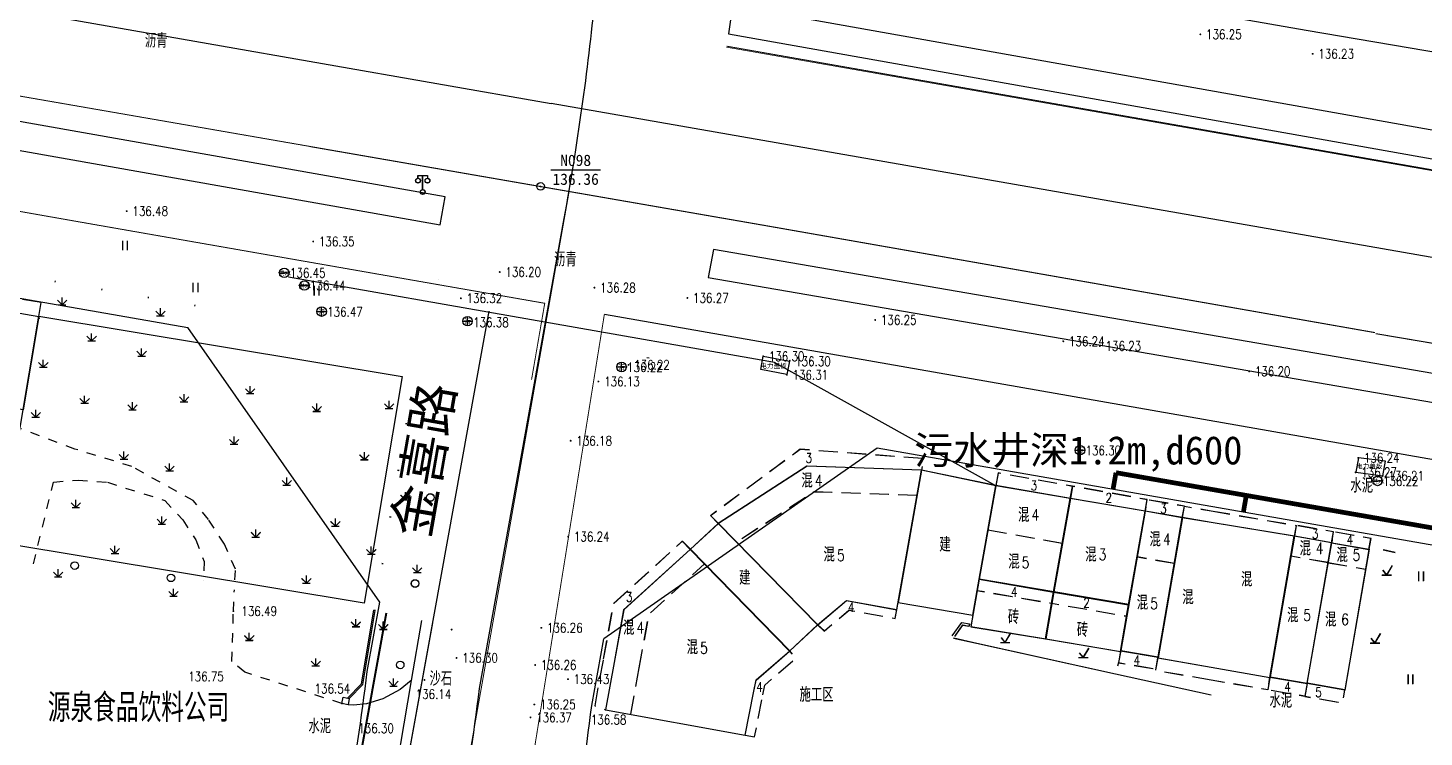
# Model space of a CAD drawing. Extents: x 529262 to 576451, y 2694391 to 2717535.
# Drawn here: x 562239.9 to 562387.5, y 2710951.9 to 2711026.9 of the extents above; entities that cross this region are included whole.
import ezdxf
from ezdxf.enums import TextEntityAlignment as Align
from ezdxf.xclip import XClip

# ---------------------------------------------------------------- set-up
doc = ezdxf.new("R2010")
doc.units = 0
doc.header["$XCLIPFRAME"] = 0
for name, pattern in [('CONTINOUS', [0]), ('X5', [3, 2, -1]), ('X6', [2, 1, -1])]:
    doc.linetypes.add(name, pattern=pattern)
doc.layers.add('ASSIST', color=7, linetype='Continuous', plot=False)
doc.layers.add('现状管道深度（物探资料）', color=2, linetype='Continuous', plot=False)
for name, color, linetype in [('a红线图', 1, 'Continuous'), ('COMPONENT', 8, 'Continuous'), ('DLDW', 8, 'Continuous'), ('DLSS', 4, 'Continuous'), ('DMTZ', 8, 'Continuous'), ('GCD', 8, 'Continuous'), ('GPSCOMMON', 7, 'Continuous'), ('GXYZ', 8, 'Continuous'), ('JMD', 8, 'Continuous'), ('KZD', 8, 'Continuous'), ('PP-COM', 7, 'Continuous'), ('RD-中线', 40, 'Continuous'), ('RD-红线', 7, 'Continuous'), ('RD-路名', 7, 'Continuous'), ('ZBTZ', 8, 'Continuous'), ('ZJ', 7, 'Continuous')]:
    doc.layers.add(name, color=color, linetype=linetype)
doc.layers.add('规划人行道', color=130, linetype='CONTINOUS', lineweight=30)
doc.layers.add('规划道路红线', color=5, linetype='Continuous', lineweight=40)
doc.styles.add('HZ', font='rs.shx', dxfattribs={"width": 0.8, "bigfont": 'hztxt.shx'})
doc.styles.get("Standard").update_dxf_attribs({"font": '', "height": 2.5, "bigfont": 'smfs.shx'})
doc.styles.add('宋体', font='', dxfattribs={"width": 0.75})
doc.styles.add('等线体', font='simhei.ttf')
doc.styles.add('黑体', font='simhei.ttf')
doc.styles.get('Standard').set_extended_font_data('FangSong_GB2312')
doc.styles.get('宋体').set_extended_font_data('SimSun')
doc.linetypes.add('10422', pattern='A,0.75,[150,AAA.SHX,S=0.5,R=0,X=0,Y=0.5],1.5,[177,AAA.SHX,S=1,R=0,X=0,Y=0.4],0.75', length=3)
doc.linetypes.add('1161', pattern='A,0,[149,AAA.SHX,S=0.15,R=0,X=0,Y=0],-1.6', length=1.6)

# ---------------------------------------------------------------- blocks, each defined once
blk = doc.blocks.new('A$C19FD0107')
at = {"layer": 'RD-中线', "color": 8}
for points in [[(-9929.43, 16843.06), (-8702.79, 16628.34)], [(-8443.29, 16582.93), (-8702.79, 16628.34)]]:
    blk.add_lwpolyline(points, dxfattribs=at)
blk.add_lwpolyline([(-8908.74, 15466.11), (-8808.43, 16020.05, -0.020164), (-8803.17, 16043.65), (-8800.37, 16054.19, 0.021843), (-8794.75, 16079.78), (-8712.6, 16551.51, 0.012582), (-8710.38, 16566.44), (-8701.41, 16616.17, 0.019649), (-8698.14, 16639.51)], format="xyb", dxfattribs=at)
at = {"layer": 'RD-红线', "color": 8}
for points in [[(-8956.51, 16642.3), (-8741.22, 16604.62)], [(-8482.21, 16559.29), (-8668.33, 16591.86)]]:
    blk.add_lwpolyline(points, dxfattribs=at)
for points in [[(-8720.93, 16575.55), (-8741.22, 16604.62, 0.415748)], [(-8668.33, 16591.86), (-8697.24, 16571.67, 0.412666)], [(-8804.86, 16091.65), (-8724.42, 16553.57, 0.012873), (-8722.25, 16568.24), (-8720.93, 16575.55)], [(-8732.44, 16367.6), (-8700.77, 16549.45, 0.012308), (-8698.51, 16564.64), (-8697.24, 16571.67)]]:
    blk.add_lwpolyline(points, format="xyb", dxfattribs=at)
blk = doc.blocks.new('GC200')
at = {"linetype": 'Continuous', "const_width": 0.2, "flags": 128}
blk.add_lwpolyline([(-0.1, 0, 1), (0.1, 0, 1)], format="xyb", close=True, dxfattribs=at)
blk = doc.blocks.new('gc124')
at = {"color": 8}
for p, q in [((-1, 1), (0, 0)), ((-0.8, 0), (0.8, 0)), ((0, 0), (0, 1.6)), ((0, 0), (1, 1))]:
    blk.add_line(p, q, dxfattribs=at)
blk = doc.blocks.new('gc121')
at = {"color": 8}
for p, q in [((-0.5, -1), (-0.5, 1)), ((0.5, -1), (0.5, 1))]:
    blk.add_line(p, q, dxfattribs=at)
blk = doc.blocks.new('gc122')
at = {"color": 8}
blk.add_circle((0, 0), 0.8, dxfattribs=at)
blk = doc.blocks.new('gc123')
at = {"color": 8}
for p, q in [((-1, 0), (1, 0)), ((0, 0), (-0.8, 1)), ((0, 0), (1.2, 2))]:
    blk.add_line(p, q, dxfattribs=at)
blk = doc.blocks.new('gc097')
at = {"color": 8}
for p, q in [((-1, 2.9), (-1, 3.5)), ((-1, 3.5), (1, 3.5)), ((0, 0.5), (0, 3.5)), ((1, 3.5), (1, 2.9))]:
    blk.add_line(p, q, dxfattribs=at)
for centre in [(-1, 2.4), (0, 0), (1, 2.4)]:
    blk.add_circle(centre, 0.5, dxfattribs=at)
blk = doc.blocks.new('gc117')
at = {"color": 8}
blk.add_circle((0, 0), 0.8, dxfattribs=at)
blk.add_point((0, 0), dxfattribs=at)
blk = doc.blocks.new('gcbj0101')
blk.add_line((-1, 0), (1, 0))
blk.add_circle((0, 0), 1)
blk = doc.blocks.new('gcbj0102')
for p, q in [((-1, 0), (1, 0)), ((0, -1), (0, 1))]:
    blk.add_line(p, q)
blk.add_circle((0, 0), 1)

msp = doc.modelspace()

# ---------------------------------------------------------------- linework, layer by layer
at = {"layer": 'ASSIST', "linetype": 'Continuous', "flags": 128}
for points, elevation in [([(562342.214, 2710978.486), (562318.815, 2710991.512), (562267.4, 2711000.559)], -6.398), ([(562342.214, 2710978.486), (562318.815, 2710991.512), (562267.4, 2711000.559)], -6.398), ([(562283.263, 2711000.306), (562283.263, 2711000.306)], -143.229), ([(562283.263, 2711000.306), (562283.263, 2711000.306)], -143.229), ([(562318.815, 2710991.512), (562318.815, 2710991.512)], -143.229), ([(562318.815, 2710991.512), (562318.815, 2710991.512)], -143.229)]:
    msp.add_lwpolyline(points, dxfattribs=dict(at, elevation=elevation))
at = {"layer": 'a红线图', "color": 8, "lineweight": 0, "elevation": 137.005}
msp.add_lwpolyline([(562776.02, 2710943.93), (562313.747, 2711024.878)], dxfattribs=at)
msp.add_lwpolyline([(562776.02, 2710943.93), (562313.747, 2711024.878)], dxfattribs=at)
at = {"layer": 'a红线图', "color": 8, "lineweight": 0}
msp.add_lwpolyline([(562196.355, 2710440.012), (562297.055, 2711009.449)], dxfattribs=at)
msp.add_lwpolyline([(562196.355, 2710440.012), (562297.055, 2711009.449)], dxfattribs=at)
at = {"layer": 'DLSS', "color": 8, "linetype": 'Continuous', "const_width": 0.1, "flags": 128}
msp.add_lwpolyline([(562317.629, 2711006.055), (562203.99, 2711025.793)], dxfattribs=at)
for points, elevation in [([(562364.998, 2711016.003), (562330.624, 2711022.027), (562313.762, 2711024.99)], 136.145), ([(562441.464, 2711002.568), (562402.726, 2711009.392), (562364.998, 2711016.003)], 136.145), ([(562317.617, 2711006.042), (562269.779, 2711014.351)], -143.229)]:
    msp.add_lwpolyline(points, dxfattribs=dict(at, elevation=elevation))
at = {"layer": 'DLSS', "color": 8, "linetype": 'Continuous', "const_width": 0.1}
for points in [[(562202.277, 2711013.967), (562246.459, 2711006.195), (562267.193, 2711002.568)], [(562317.629, 2711006.055), (562337.477, 2711002.568)], [(562267.193, 2711002.568), (562294.513, 2710997.789), (562293.118, 2710989.714)], [(562337.477, 2711002.568), (562364.998, 2710997.733)], [(562364.998, 2710997.733), (562382.316, 2710994.69)]]:
    msp.add_lwpolyline(points, dxfattribs=at)
at = {"layer": 'DLSS', "color": 8, "linetype": 'Continuous', "const_width": 0.1, "elevation": -143.229}
for points in [[(562317.617, 2711006.042), (562337.465, 2711002.555)], [(562337.465, 2711002.555), (562364.986, 2710997.72)], [(562364.986, 2710997.72), (562382.305, 2710994.678)]]:
    msp.add_lwpolyline(points, dxfattribs=at)
at = {"layer": 'DLSS', "linetype": 'Continuous', "const_width": 0.1, "flags": 128}
msp.add_lwpolyline([(562300.817, 2710996.61), (562292.121, 2710942.591)], dxfattribs=at)
at = {"layer": 'DLSS', "linetype": 'X6'}
for points in [[(562261.75, 2710968.532), (562261.802, 2710969.673), (562260.632, 2710972.307), (562258.955, 2710974.906), (562257.348, 2710976.908), (562250.856, 2710980.517), (562244.828, 2710982.361), (562239.174, 2710984.506)], [(562240.44, 2710970.222), (562242.57, 2710978.877), (562245.163, 2710979.072), (562248.285, 2710978.848), (562254.327, 2710976.935), (562256.23, 2710974.864), (562257.613, 2710972.768), (562258.481, 2710970.467), (562258.439, 2710968.46)]]:
    msp.add_lwpolyline(points, dxfattribs=at)
at = {"layer": 'DLSS', "linetype": 'X6', "elevation": -143.229}
msp.add_lwpolyline([(562273.067, 2710955.447), (562262.795, 2710958.758), (562261.417, 2710959.902), (562261.589, 2710965.215), (562261.691, 2710967.463)], dxfattribs=at)
at = {"layer": 'DMTZ', "linetype": '10422', "elevation": -143.229}
msp.add_lwpolyline([(562337.757, 2710962.369), (562340.188, 2710961.829), (562354.855, 2710958.573), (562364.986, 2710956.349)], dxfattribs=at)
at = {"layer": 'DMTZ', "linetype": '10422'}
msp.add_lwpolyline([(562337.768, 2710962.382), (562340.2, 2710961.842), (562354.867, 2710958.586), (562364.998, 2710956.361)], dxfattribs=at)
at = {"layer": 'GPSCOMMON', "const_width": 0.5}
for points in [[(562354.922, 2710979.865), (562354.612, 2710978.095)], [(562354.922, 2710979.865), (562405.066, 2710971.111), (562405.581, 2710973.408)], [(562368.705, 2710977.459), (562368.395, 2710975.683)]]:
    msp.add_lwpolyline(points, dxfattribs=at)
at = {"layer": 'JMD', "linetype": 'Continuous'}
for p, q in [((562242.743, 2711000.016), (562242.769, 2711000.164)), ((562247.671, 2710999.167), (562247.696, 2710999.315)), ((562252.598, 2710998.318), (562252.623, 2710998.465)), ((562257.525, 2710997.468), (562257.551, 2710997.616)), ((562241.133, 2710996.186), (562240.985, 2710996.211)), ((562305.309, 2710992.053, -143.229), (562305.554, 2710992.003, -143.229)), ((562279.921, 2710985.004, -143.229), (562279.773, 2710985.029, -143.229)), ((562279.933, 2710985.017), (562279.785, 2710985.042)), ((562279.088, 2710980.074, -143.229), (562278.94, 2710980.099, -143.229)), ((562279.1, 2710980.087), (562278.952, 2710980.112)), ((562278.255, 2710975.144, -143.229), (562278.107, 2710975.169, -143.229)), ((562278.267, 2710975.157), (562278.119, 2710975.182)), ((562277.422, 2710970.214, -143.229), (562277.274, 2710970.239, -143.229)), ((562277.434, 2710970.227), (562277.286, 2710970.252)), ((562276.589, 2710965.284, -143.229), (562276.441, 2710965.309, -143.229)), ((562276.589, 2710965.284, -143.229), (562276.441, 2710965.309, -143.229)), ((562276.601, 2710965.297), (562276.453, 2710965.322)), ((562339.417, 2710963.871, -143.229), (562339.372, 2710963.625, -143.229)), ((562339.429, 2710963.884), (562339.384, 2710963.638)), ((562275.756, 2710960.354, -143.229), (562275.608, 2710960.379, -143.229))]:
    msp.add_line(p, q, dxfattribs=at)
at = {"layer": 'JMD', "linetype": 'X5'}
msp.add_lwpolyline([(562241.015, 2710996.386), (562241.264, 2710997.864), (562233.367, 2710999.195), (562233.129, 2710997.78)], dxfattribs=at)
at = {"layer": 'JMD', "linetype": 'Continuous', "flags": 128}
for points in [[(562241.015, 2710996.386), (562239.356, 2710986.523), (562231.446, 2710987.921), (562233.129, 2710997.78)], [(562241.007, 2710996.442), (562279.427, 2710990.045), (562275.425, 2710966.052), (562237.005, 2710972.45)], [(562317.625, 2710992.193), (562320.407, 2710991.66), (562320.131, 2710990.237), (562317.349, 2710990.77)], [(562380.56, 2710981.447), (562380.275, 2710979.922), (562383.143, 2710979.549), (562383.428, 2710981.074)]]:
    msp.add_lwpolyline(points, close=True, dxfattribs=at)
at = {"layer": 'JMD', "linetype": 'X5', "flags": 128}
for points, elevation in [([(562312.869, 2710974.475), (562312.028, 2710975.338), (562321.528, 2710982.366), (562334.586, 2710981.381), (562334.356, 2710980.135)], -6.861), ([(562312.881, 2710974.488), (562312.04, 2710975.351), (562321.54, 2710982.379), (562334.598, 2710981.394), (562334.368, 2710980.148)], 136.368), ([(562350.092, 2710977.134), (562350.322, 2710978.419), (562342.454, 2710979.826), (562342.214, 2710978.486)], -6.697), ([(562350.104, 2710977.147), (562350.334, 2710978.432), (562342.465, 2710979.839), (562342.226, 2710978.499)], 136.532), ([(562333.88, 2710977.446), (562323.003, 2710977.816), (562314.799, 2710972.505)], -6.51), ([(562333.892, 2710977.458), (562323.014, 2710977.829), (562314.811, 2710972.518)], 136.719), ([(562357.998, 2710975.788), (562358.211, 2710977.003), (562350.322, 2710978.419), (562350.092, 2710977.134)], -6.687), ([(562358.01, 2710975.801), (562358.222, 2710977.016), (562350.334, 2710978.432), (562350.104, 2710977.147)], 136.542), ([(562361.931, 2710975.1), (562362.154, 2710976.312), (562358.211, 2710977.003), (562357.998, 2710975.788)], -6.72), ([(562361.943, 2710975.113), (562362.166, 2710976.325), (562358.222, 2710977.016), (562358.01, 2710975.801)], 136.509), ([(562361.931, 2710975.1), (562362.154, 2710976.312), (562364.986, 2710975.825)], -6.72), ([(562361.943, 2710975.113), (562362.166, 2710976.325), (562364.998, 2710975.838)], 136.509), ([(562364.986, 2710975.825), (562373.98, 2710974.278), (562373.782, 2710973.132)], -6.72), ([(562364.998, 2710975.838), (562373.992, 2710974.29), (562373.794, 2710973.145)], 136.509), ([(562349.24, 2710972.371), (562341.372, 2710973.778)], -143.229), ([(562377.721, 2710972.439), (562377.923, 2710973.595), (562373.98, 2710974.278), (562373.782, 2710973.132)], -6.618), ([(562377.733, 2710972.452), (562377.934, 2710973.607), (562373.992, 2710974.29), (562373.794, 2710973.145)], 136.611), ([(562381.677, 2710971.743), (562381.888, 2710972.902), (562377.923, 2710973.595), (562377.721, 2710972.439)], -6.618), ([(562381.689, 2710971.756), (562381.9, 2710972.915), (562377.934, 2710973.607), (562377.733, 2710972.452)], 136.611), ([(562309.899, 2710971.753), (562309.056, 2710972.605), (562301.753, 2710965.973), (562300.677, 2710960.037)], -6.894), ([(562309.911, 2710971.766), (562309.068, 2710972.618), (562301.765, 2710965.985), (562300.686, 2710960.035)], 136.335), ([(562304.502, 2710959.202), (562305.531, 2710964.873), (562311.407, 2710970.21)], -143.229), ([(562361.09, 2710970.246), (562357.148, 2710970.936)], -143.229), ([(562377.354, 2710970.339), (562373.416, 2710971.021)], -652.527), ([(562377.366, 2710970.351), (562373.428, 2710971.034)], -509.298), ([(562377.354, 2710970.338), (562381.318, 2710969.657)], -652.527), ([(562377.366, 2710970.351), (562381.33, 2710969.669)], -509.298), ([(562340.445, 2710968.593), (562340.223, 2710967.401), (562348.101, 2710966.049), (562348.323, 2710967.241)], -6.754), ([(562340.457, 2710968.606), (562340.235, 2710967.414), (562348.113, 2710966.062), (562348.335, 2710967.254)], 136.475), ([(562348.323, 2710967.241), (562348.101, 2710966.049), (562356.053, 2710964.684), (562356.264, 2710965.889)], -6.754), ([(562348.335, 2710967.254), (562348.113, 2710966.062), (562356.065, 2710964.697), (562356.276, 2710965.902)], 136.475), ([(562323.368, 2710963.759), (562324.073, 2710963.113), (562326.684, 2710965.316), (562331.576, 2710964.435), (562331.744, 2710965.368)], -6.739), ([(562323.38, 2710963.772), (562324.085, 2710963.126), (562326.695, 2710965.329), (562331.588, 2710964.448), (562331.756, 2710965.381)], 136.49), ([(562300.677, 2710960.037), (562299.797, 2710955.187), (562300.942, 2710954.788)], -6.894), ([(562317.57, 2710956.35), (562317.774, 2710957.388), (562321.066, 2710960.233), (562320.41, 2710960.992)], -6.421), ([(562317.579, 2710956.348), (562317.785, 2710957.401), (562321.078, 2710960.245), (562320.422, 2710961.005)], 136.808), ([(562355.412, 2710961.025), (562355.173, 2710959.754), (562359.157, 2710959.088), (562359.377, 2710960.362)], -669.524), ([(562355.424, 2710961.038), (562355.185, 2710959.767), (562359.168, 2710959.101), (562359.389, 2710960.375)], -526.295), ([(562364.986, 2710957.909), (562359.128, 2710958.924), (562359.361, 2710960.267)], -669.918), ([(562364.998, 2710957.922), (562359.14, 2710958.937), (562359.373, 2710960.28)], -526.689), ([(562303.614, 2710954.302), (562304.502, 2710959.202)], -143.229), ([(562371.195, 2710958.198), (562370.966, 2710956.873), (562364.986, 2710957.909)], -669.918), ([(562371.207, 2710958.211), (562370.977, 2710956.886), (562364.998, 2710957.922)], -526.689), ([(562375.125, 2710957.572), (562374.885, 2710956.194), (562370.966, 2710956.873), (562371.203, 2710958.243)], -6.618), ([(562375.137, 2710957.584), (562374.897, 2710956.207), (562370.977, 2710956.886), (562371.214, 2710958.256)], 136.611), ([(562375.125, 2710957.572), (562374.885, 2710956.194), (562378.884, 2710955.506), (562379.118, 2710956.869)], -6.618), ([(562375.137, 2710957.584), (562374.897, 2710956.207), (562378.895, 2710955.519), (562379.13, 2710956.882)], 136.611), ([(562315.714, 2710952.098), (562316.699, 2710951.904), (562317.57, 2710956.35)], -6.421)]:
    msp.add_lwpolyline(points, dxfattribs=dict(at, elevation=elevation))
at = {"layer": 'JMD', "linetype": 'Continuous', "flags": 128}
for points, elevation in [([(562334.356, 2710980.135), (562322.247, 2710980.546), (562312.869, 2710974.475), (562323.368, 2710963.759), (562326.413, 2710966.328), (562331.744, 2710965.368)], -6.51), ([(562334.368, 2710980.148), (562322.258, 2710980.559), (562312.881, 2710974.488), (562323.38, 2710963.772), (562326.425, 2710966.341), (562331.756, 2710965.381)], 136.719), ([(562334.356, 2710980.135), (562331.88, 2710966.135), (562339.775, 2710964.777), (562340.445, 2710968.593), (562342.214, 2710978.486)], -6.51), ([(562334.368, 2710980.148), (562331.891, 2710966.147), (562339.787, 2710964.79), (562340.457, 2710968.606), (562342.226, 2710978.499)], 136.719), ([(562342.214, 2710978.486), (562340.445, 2710968.593), (562348.323, 2710967.241), (562350.092, 2710977.134)], -6.398), ([(562342.226, 2710978.499), (562340.457, 2710968.606), (562348.335, 2710967.254), (562350.104, 2710977.147)], 136.831), ([(562350.092, 2710977.134), (562348.323, 2710967.241), (562356.264, 2710965.889), (562357.998, 2710975.788)], -6.697), ([(562350.104, 2710977.147), (562348.335, 2710967.254), (562356.276, 2710965.902), (562358.01, 2710975.801)], 136.532), ([(562361.931, 2710975.1), (562357.998, 2710975.788), (562355.412, 2710961.025), (562359.377, 2710960.362)], -6.72), ([(562361.943, 2710975.113), (562358.01, 2710975.801), (562355.424, 2710961.038), (562359.389, 2710960.375)], 136.509), ([(562309.899, 2710971.753), (562312.869, 2710974.475), (562323.368, 2710963.759), (562320.41, 2710960.992)], -6.894), ([(562309.911, 2710971.766), (562312.881, 2710974.488), (562323.38, 2710963.772), (562320.422, 2710961.005)], 136.335), ([(562377.721, 2710972.439), (562373.782, 2710973.132), (562371.203, 2710958.243), (562375.125, 2710957.572)], -6.618), ([(562377.733, 2710972.452), (562373.794, 2710973.145), (562371.214, 2710958.256), (562375.137, 2710957.584)], 136.611), ([(562377.721, 2710972.439), (562381.677, 2710971.743), (562379.118, 2710956.869), (562375.125, 2710957.572)], -6.618), ([(562377.733, 2710972.452), (562381.689, 2710971.756), (562379.13, 2710956.882), (562375.137, 2710957.584)], 136.611), ([(562340.445, 2710968.593), (562339.563, 2710963.569), (562347.479, 2710962.289), (562348.323, 2710967.241)], -6.754), ([(562340.457, 2710968.606), (562339.575, 2710963.582), (562347.491, 2710962.302), (562348.335, 2710967.254)], 136.475), ([(562348.323, 2710967.241), (562347.479, 2710962.289), (562355.387, 2710960.943), (562356.264, 2710965.889)], -6.754), ([(562348.335, 2710967.254), (562347.491, 2710962.302), (562355.399, 2710960.956), (562356.276, 2710965.902)], 136.475), ([(562273.178, 2710956.102), (562273.833, 2710955.973), (562273.722, 2710955.318), (562273.067, 2710955.447)], -143.229)]:
    msp.add_lwpolyline(points, close=True, dxfattribs=dict(at, elevation=elevation))
for points, elevation in [([(562364.986, 2710974.593), (562361.931, 2710975.1), (562359.361, 2710960.267), (562364.986, 2710959.284)], -669.918), ([(562364.998, 2710974.606), (562361.943, 2710975.113), (562359.373, 2710960.28), (562364.998, 2710959.297)], -526.689), ([(562364.986, 2710959.284), (562371.195, 2710958.198), (562373.782, 2710973.132), (562364.986, 2710974.593)], -669.918), ([(562364.998, 2710959.297), (562371.207, 2710958.211), (562373.794, 2710973.145), (562364.998, 2710974.606)], -526.689), ([(562316.589, 2710956.564), (562316.855, 2710957.921), (562320.41, 2710960.992), (562309.899, 2710971.753), (562302.859, 2710965.359), (562301.847, 2710959.781)], -6.646), ([(562316.598, 2710956.562), (562316.867, 2710957.934), (562320.422, 2710961.005), (562309.911, 2710971.766), (562302.871, 2710965.372), (562301.856, 2710959.779)], 136.583), ([(562337.614, 2710962.599), (562338.619, 2710964.017), (562339.417, 2710963.871)], -143.229), ([(562337.885, 2710962.55), (562338.731, 2710963.743), (562339.372, 2710963.625)], -143.229), ([(562301.847, 2710959.781), (562300.942, 2710954.788), (562315.714, 2710952.098), (562316.589, 2710956.564)], -6.646)]:
    msp.add_lwpolyline(points, dxfattribs=dict(at, elevation=elevation))
at = {"layer": 'JMD', "linetype": 'X5', "flags": 128}
for points in [[(562349.252, 2710972.384), (562341.384, 2710973.791)], [(562304.511, 2710959.2), (562305.542, 2710964.886), (562311.418, 2710970.222)], [(562361.101, 2710970.258), (562357.16, 2710970.949)]]:
    msp.add_lwpolyline(points, dxfattribs=at)
at = {"layer": 'JMD', "linetype": 'Continuous', "elevation": -143.229}
for points in [[(562273.658, 2710956.008), (562275.127, 2710957.532), (562276.444, 2710965.326)], [(562273.833, 2710955.973), (562275.267, 2710957.461), (562276.591, 2710965.293)]]:
    msp.add_lwpolyline(points, dxfattribs=at)
at = {"layer": 'JMD', "linetype": 'Continuous', "flags": 128}
for points in [[(562337.616, 2710962.599), (562338.631, 2710964.03), (562339.429, 2710963.884)], [(562337.887, 2710962.549), (562338.742, 2710963.755), (562339.384, 2710963.638)]]:
    msp.add_lwpolyline(points, dxfattribs=at)
at = {"layer": 'KZD', "linetype": 'Continuous'}
msp.add_line((562295.157, 2711011.918, 136.356), (562300.407, 2711011.918, 136.356), dxfattribs=at)
at = {"layer": 'ZBTZ', "linetype": '1161', "flags": 128}
for points in [[(562310.328, 2711063.45), (562315.702, 2711037.821), (562321.233, 2711036.112), (562375.051, 2711026.697), (562418.608, 2711019.281), (562538.399, 2710997.696), (562541.589, 2711006.267)], [(562537.106, 2710955.149), (562300.817, 2710996.61)]]:
    msp.add_lwpolyline(points, dxfattribs=at)
for points in [[(562283.989, 2711009.059), (562025.363, 2711054.865), (562024.807, 2711051.914), (562283.465, 2711006.105)], [(562535.703, 2710989.913), (562314.36, 2711029.257), (562313.934, 2711026.288), (562535.177, 2710986.959)], [(562528.101, 2710966.262), (562312.346, 2711003.478), (562311.8, 2711000.527), (562311.8, 2711000.527), (562527.591, 2710963.305)]]:
    msp.add_lwpolyline(points, close=True, dxfattribs=at)
for points, elevation in [([(562382.393, 2710994.577), (562392.809, 2710992.832)], -7.094), ([(562382.405, 2710994.59), (562392.821, 2710992.845)], 136.135), ([(562383.186, 2710971.716), (562384.437, 2710971.434)], -5.331), ([(562383.198, 2710971.729), (562384.449, 2710971.447)], 137.898), ([(562281.484, 2710964.226), (562280.397, 2710957.865)], -6.997), ([(562355.173, 2710959.754), (562355.074, 2710959.386)], -669.524), ([(562355.185, 2710959.767), (562355.082, 2710959.384)], -526.295), ([(562280.397, 2710957.865), (562278.088, 2710944.343), (562278.262, 2710944.48)], -143.229)]:
    msp.add_lwpolyline(points, dxfattribs=dict(at, elevation=elevation))
at = {"layer": 'ZBTZ', "linetype": '1161', "elevation": -143.229}
msp.add_lwpolyline([(562280.397, 2710957.865), (562279.227, 2710956.94), (562277.392, 2710955.927), (562275.666, 2710955.406), (562274.278, 2710955.275), (562273.722, 2710955.318)], dxfattribs=at)
at = {"layer": '规划人行道'}
for q in [(562288.624, 2710996.942), (562288.624, 2710996.942), (562282.676, 2710963.965)]:
    msp.add_line((562263.002, 2710855.315), q, dxfattribs=at)
at = {"layer": '规划道路红线'}
msp.add_line((562189.418, 2710477.016), (562277.788, 2710965.032), dxfattribs=at)
msp.add_line((562189.418, 2710477.016), (562277.788, 2710965.032), dxfattribs=at)
msp.add_line((562189.418, 2710477.016), (562277.788, 2710965.032), dxfattribs=at)

# ---------------------------------------------------------------- block references
at = {"layer": 'COMPONENT', "linetype": 'Continuous', "xscale": 0.5, "yscale": 0.5}
for name, p in [('gcbj0101', (562266.968, 2711001.01)), ('gcbj0101', (562269.092, 2710999.666)), ('gcbj0102', (562270.921, 2710996.904)), ('gcbj0102', (562286.345, 2710995.897)), ('gcbj0102', (562302.645, 2710991.048)), ('gcbj0102', (562351.118, 2710982.241)), ('gcbj0101', (562382.593, 2710978.99))]:
    msp.add_blockref(name, p, dxfattribs=at)
at = {"layer": 'DLDW', "linetype": 'Continuous', "xscale": 0.5, "yscale": 0.5, "zscale": 0.5}
msp.add_blockref('gc097', (562281.601, 2711009.561, -6.539), dxfattribs=at)
at = {"layer": 'DLDW', "color": 252, "linetype": 'Continuous', "xscale": 0.5, "yscale": 0.5, "zscale": 0.5}
msp.add_blockref('gc097', (562281.613, 2711009.574, 136.69), dxfattribs=at)
at = {"layer": 'GCD', "linetype": 'Continuous'}
ref = msp.add_blockref('GC200', (562363.845, 2711026.247, 136.25), dxfattribs=dict(at, xscale=0.5, yscale=0.5, zscale=0.5))
ref.add_attrib('height', '136.25', dxfattribs={"linetype": 'Continuous', "height": 1, "style": 'HZ', "width": 0.8}).set_placement((562364.445, 2711026.247, 136.25), align=Align.MIDDLE_LEFT)
ref = msp.add_blockref('GC200', (562375.72, 2711024.182, 136.23), dxfattribs=dict(at, xscale=0.5, yscale=0.5, zscale=0.5))
ref.add_attrib('height', '136.23', dxfattribs={"linetype": 'Continuous', "height": 1, "style": 'HZ', "width": 0.8}).set_placement((562376.32, 2711024.182, 136.23), align=Align.MIDDLE_LEFT)
ref = msp.add_blockref('GC200', (562250.304, 2711007.54, 136.48), dxfattribs=dict(at, xscale=0.5, yscale=0.5, zscale=0.5))
ref.add_attrib('height', '136.48', dxfattribs={"linetype": 'Continuous', "height": 1, "style": 'HZ', "width": 0.8}).set_placement((562250.904, 2711007.54, 136.48), align=Align.MIDDLE_LEFT)
ref = msp.add_blockref('GC200', (562270.026, 2711004.323, 136.345), dxfattribs=dict(at, xscale=0.5, yscale=0.5, zscale=0.5))
ref.add_attrib('height', '136.35', dxfattribs={"linetype": 'Continuous', "height": 1, "style": 'HZ', "width": 0.8}).set_placement((562270.626, 2711004.323, 136.345), align=Align.MIDDLE_LEFT)
ref = msp.add_blockref('GC200', (562266.964, 2711000.994, 136.448), dxfattribs=dict(at, xscale=0.5, yscale=0.5, zscale=0.5))
ref.add_attrib('height', '136.45', dxfattribs={"linetype": 'Continuous', "height": 1, "style": 'HZ', "width": 0.8}).set_placement((562267.564, 2711000.994, 136.448), align=Align.MIDDLE_LEFT)
ref = msp.add_blockref('GC200', (562289.753, 2711001.094, 136.199), dxfattribs=dict(at, xscale=0.5, yscale=0.5, zscale=0.5))
ref.add_attrib('height', '136.20', dxfattribs={"linetype": 'Continuous', "height": 1, "style": 'HZ', "width": 0.8}).set_placement((562290.353, 2711001.094, 136.199), align=Align.MIDDLE_LEFT)
ref = msp.add_blockref('GC200', (562269.073, 2710999.667, 136.437), dxfattribs=dict(at, xscale=0.5, yscale=0.5, zscale=0.5))
ref.add_attrib('height', '136.44', dxfattribs={"linetype": 'Continuous', "height": 1, "style": 'HZ', "width": 0.8}).set_placement((562269.673, 2710999.667, 136.437), align=Align.MIDDLE_LEFT)
ref = msp.add_blockref('GC200', (562299.767, 2710999.441, 136.277), dxfattribs=dict(at, xscale=0.5, yscale=0.5, zscale=0.5))
ref.add_attrib('height', '136.28', dxfattribs={"linetype": 'Continuous', "height": 1, "style": 'HZ', "width": 0.8}).set_placement((562300.367, 2710999.441, 136.277), align=Align.MIDDLE_LEFT)
ref = msp.add_blockref('GC200', (562285.646, 2710998.319, 136.324), dxfattribs=dict(at, xscale=0.5, yscale=0.5, zscale=0.5))
ref.add_attrib('height', '136.32', dxfattribs={"linetype": 'Continuous', "height": 1, "style": 'HZ', "width": 0.8}).set_placement((562286.246, 2710998.319, 136.324), align=Align.MIDDLE_LEFT)
ref = msp.add_blockref('GC200', (562309.596, 2710998.353, 136.27), dxfattribs=dict(at, xscale=0.5, yscale=0.5, zscale=0.5))
ref.add_attrib('height', '136.27', dxfattribs={"linetype": 'Continuous', "height": 1, "style": 'HZ', "width": 0.8}).set_placement((562310.196, 2710998.353, 136.27), align=Align.MIDDLE_LEFT)
ref = msp.add_blockref('GC200', (562270.9, 2710996.882, 136.469), dxfattribs=dict(at, xscale=0.5, yscale=0.5, zscale=0.5))
ref.add_attrib('height', '136.47', dxfattribs={"linetype": 'Continuous', "height": 1, "style": 'HZ', "width": 0.8}).set_placement((562271.5, 2710996.882, 136.469), align=Align.MIDDLE_LEFT)
ref = msp.add_blockref('GC200', (562286.337, 2710995.774, 136.375), dxfattribs=dict(at, xscale=0.5, yscale=0.5, zscale=0.5))
ref.add_attrib('height', '136.38', dxfattribs={"linetype": 'Continuous', "height": 1, "style": 'HZ', "width": 0.8}).set_placement((562286.937, 2710995.774, 136.375), align=Align.MIDDLE_LEFT)
ref = msp.add_blockref('GC200', (562329.462, 2710996.025, 136.245), dxfattribs=dict(at, xscale=0.5, yscale=0.5, zscale=0.5))
ref.add_attrib('height', '136.25', dxfattribs={"linetype": 'Continuous', "height": 1, "style": 'HZ', "width": 0.8}).set_placement((562330.062, 2710996.025, 136.245), align=Align.MIDDLE_LEFT)
ref = msp.add_blockref('GC200', (562349.353, 2710993.765, 136.244), dxfattribs=dict(at, xscale=0.5, yscale=0.5, zscale=0.5))
ref.add_attrib('height', '136.24', dxfattribs={"linetype": 'Continuous', "height": 1, "style": 'HZ', "width": 0.8}).set_placement((562349.953, 2710993.765, 136.244), align=Align.MIDDLE_LEFT)
ref = msp.add_blockref('GC200', (562353.217, 2710993.27, 136.23), dxfattribs=dict(at, xscale=0.5, yscale=0.5, zscale=0.5))
ref.add_attrib('height', '136.23', dxfattribs={"linetype": 'Continuous', "height": 1, "style": 'HZ', "width": 0.8}).set_placement((562353.817, 2710993.27, 136.23), align=Align.MIDDLE_LEFT)
ref = msp.add_blockref('GC200', (562317.609, 2710992.175, 136.298), dxfattribs=dict(at, xscale=0.5, yscale=0.5, zscale=0.5))
ref.add_attrib('height', '136.30', dxfattribs={"linetype": 'Continuous', "height": 1, "style": 'HZ', "width": 0.8}).set_placement((562318.209, 2710992.175, 136.298), align=Align.MIDDLE_LEFT)
ref = msp.add_blockref('GC200', (562302.622, 2710991.026, 136.222), dxfattribs=dict(at, xscale=0.5, yscale=0.5, zscale=0.5))
ref.add_attrib('height', '136.22', dxfattribs={"linetype": 'Continuous', "height": 1, "style": 'HZ', "width": 0.8}).set_placement((562303.222, 2710991.026, 136.222), align=Align.MIDDLE_LEFT)
ref = msp.add_blockref('GC200', (562303.367, 2710991.269, 136.218), dxfattribs=dict(at, xscale=0.5, yscale=0.5, zscale=0.5))
ref.add_attrib('height', '136.22', dxfattribs={"linetype": 'Continuous', "height": 1, "style": 'HZ', "width": 0.8}).set_placement((562303.967, 2710991.269, 136.218), align=Align.MIDDLE_LEFT)
ref = msp.add_blockref('GC200', (562320.391, 2710991.642, 136.295), dxfattribs=dict(at, xscale=0.5, yscale=0.5, zscale=0.5))
ref.add_attrib('height', '136.30', dxfattribs={"linetype": 'Continuous', "height": 1, "style": 'HZ', "width": 0.8}).set_placement((562320.991, 2710991.642, 136.295), align=Align.MIDDLE_LEFT)
ref = msp.add_blockref('GC200', (562369.007, 2710990.583, 136.2), dxfattribs=dict(at, xscale=0.5, yscale=0.5, zscale=0.5))
ref.add_attrib('height', '136.20', dxfattribs={"linetype": 'Continuous', "height": 1, "style": 'HZ', "width": 0.8}).set_placement((562369.607, 2710990.583, 136.2), align=Align.MIDDLE_LEFT)
ref = msp.add_blockref('GC200', (562300.191, 2710989.508, 136.131), dxfattribs=dict(at, xscale=0.5, yscale=0.5, zscale=0.5))
ref.add_attrib('height', '136.13', dxfattribs={"linetype": 'Continuous', "height": 1, "style": 'HZ', "width": 0.8}).set_placement((562300.791, 2710989.508, 136.131), align=Align.MIDDLE_LEFT)
ref = msp.add_blockref('GC200', (562320.115, 2710990.219, 136.313), dxfattribs=dict(at, xscale=0.5, yscale=0.5, zscale=0.5))
ref.add_attrib('height', '136.31', dxfattribs={"linetype": 'Continuous', "height": 1, "style": 'HZ', "width": 0.8}).set_placement((562320.715, 2710990.219, 136.313), align=Align.MIDDLE_LEFT)
ref = msp.add_blockref('GC200', (562297.255, 2710983.244, 136.18), dxfattribs=dict(at, xscale=0.5, yscale=0.5, zscale=0.5))
ref.add_attrib('height', '136.18', dxfattribs={"linetype": 'Continuous', "height": 1, "style": 'HZ', "width": 0.8}).set_placement((562297.855, 2710983.244, 136.18), align=Align.MIDDLE_LEFT)
ref = msp.add_blockref('GC200', (562351.095, 2710982.22, 136.302), dxfattribs=dict(at, xscale=0.5, yscale=0.5, zscale=0.5))
ref.add_attrib('height', '136.30', dxfattribs={"linetype": 'Continuous', "height": 1, "style": 'HZ', "width": 0.8}).set_placement((562351.695, 2710982.22, 136.302), align=Align.MIDDLE_LEFT)
ref = msp.add_blockref('GC200', (562380.544, 2710981.429, 136.24), dxfattribs=dict(at, xscale=0.5, yscale=0.5, zscale=0.5))
ref.add_attrib('height', '136.24', dxfattribs={"linetype": 'Continuous', "height": 1, "style": 'HZ', "width": 0.8}).set_placement((562381.144, 2710981.429, 136.24), align=Align.MIDDLE_LEFT)
ref = msp.add_blockref('GC200', (562380.259, 2710979.904, 136.274), dxfattribs=dict(at, xscale=0.5, yscale=0.5, zscale=0.5))
ref.add_attrib('height', '136.27', dxfattribs={"linetype": 'Continuous', "height": 1, "style": 'HZ', "width": 0.8}).set_placement((562380.859, 2710979.904, 136.274), align=Align.MIDDLE_LEFT)
ref = msp.add_blockref('GC200', (562382.545, 2710978.966, 136.217), dxfattribs=dict(at, xscale=0.5, yscale=0.5, zscale=0.5))
ref.add_attrib('height', '136.22', dxfattribs={"linetype": 'Continuous', "height": 1, "style": 'HZ', "width": 0.8}).set_placement((562383.145, 2710978.966, 136.217), align=Align.MIDDLE_LEFT)
ref = msp.add_blockref('GC200', (562383.127, 2710979.531, 136.21), dxfattribs=dict(at, xscale=0.5, yscale=0.5, zscale=0.5))
ref.add_attrib('height', '136.21', dxfattribs={"linetype": 'Continuous', "height": 1, "style": 'HZ', "width": 0.8}).set_placement((562383.727, 2710979.531, 136.21), align=Align.MIDDLE_LEFT)
ref = msp.add_blockref('GC200', (562296.997, 2710973.094, 136.24), dxfattribs=dict(at, xscale=0.5, yscale=0.5, zscale=0.5))
ref.add_attrib('height', '136.24', dxfattribs={"linetype": 'Continuous', "height": 1, "style": 'HZ', "width": 0.8}).set_placement((562297.597, 2710973.094, 136.24), align=Align.MIDDLE_LEFT)
at = {"layer": 'GCD', "linetype": 'Continuous', "xscale": 0.5, "yscale": 0.5}
for p in [(562261.589, 2710965.215, 136.494), (562284.667, 2710963.266, 136.111), (562281.789, 2710957.935, 136.137), (562300.942, 2710954.788, 136.583)]:
    msp.add_blockref('GC200', p, dxfattribs=at)
at = {"layer": 'GCD', "linetype": 'Continuous'}
ref = msp.add_blockref('GC200', (562294.149, 2710963.454, 136.26), dxfattribs=dict(at, xscale=0.5, yscale=0.5, zscale=0.5))
ref.add_attrib('height', '136.26', dxfattribs={"linetype": 'Continuous', "height": 1, "style": 'HZ', "width": 0.8}).set_placement((562294.749, 2710963.454, 136.26), align=Align.MIDDLE_LEFT)
ref = msp.add_blockref('GC200', (562285.188, 2710960.265, 136.297), dxfattribs=dict(at, xscale=0.5, yscale=0.5, zscale=0.5))
ref.add_attrib('height', '136.30', dxfattribs={"linetype": 'Continuous', "height": 1, "style": 'HZ', "width": 0.8}).set_placement((562285.788, 2710960.265, 136.297), align=Align.MIDDLE_LEFT)
ref = msp.add_blockref('GC200', (562293.495, 2710959.516, 136.263), dxfattribs=dict(at, xscale=0.5, yscale=0.5, zscale=0.5))
ref.add_attrib('height', '136.26', dxfattribs={"linetype": 'Continuous', "height": 1, "style": 'HZ', "width": 0.8}).set_placement((562294.095, 2710959.516, 136.263), align=Align.MIDDLE_LEFT)
ref = msp.add_blockref('GC200', (562296.973, 2710958.014, 136.428), dxfattribs=dict(at, xscale=0.5, yscale=0.5, zscale=0.5))
ref.add_attrib('height', '136.43', dxfattribs={"linetype": 'Continuous', "height": 1, "style": 'HZ', "width": 0.8}).set_placement((562297.573, 2710958.014, 136.428), align=Align.MIDDLE_LEFT)
at = {"layer": 'GCD', "linetype": 'Continuous', "xscale": 0.5, "yscale": 0.5, "zscale": 0.5}
msp.add_blockref('GC200', (562273.067, 2710955.447, 136.54), dxfattribs=at)
at = {"layer": 'GCD', "linetype": 'Continuous'}
ref = msp.add_blockref('GC200', (562293.408, 2710955.342, 136.253), dxfattribs=dict(at, xscale=0.5, yscale=0.5, zscale=0.5))
ref.add_attrib('height', '136.25', dxfattribs={"linetype": 'Continuous', "height": 1, "style": 'HZ', "width": 0.8}).set_placement((562294.008, 2710955.342, 136.253), align=Align.MIDDLE_LEFT)
ref = msp.add_blockref('GC200', (562293.003, 2710953.97, 136.37), dxfattribs=dict(at, xscale=0.5, yscale=0.5, zscale=0.5))
ref.add_attrib('height', '136.37', dxfattribs={"linetype": 'Continuous', "height": 1, "style": 'HZ', "width": 0.8}).set_placement((562293.603, 2710953.97, 136.37), align=Align.MIDDLE_LEFT)
at = {"layer": 'KZD', "linetype": 'Continuous', "xscale": 0.5, "yscale": 0.5, "zscale": 0.5}
msp.add_blockref('gc117', (562294.072, 2711010.157, 136.356), dxfattribs=at)
at = {"layer": 'PP-COM'}
ref = msp.add_blockref('A$C19FD0107', (570997.993, 2694390.603), dxfattribs=at)
XClip(ref).set_block_clipping_path([(-9366.4383134884, 14428.6043910822), (-3328.4480743363, 17452.7484863754)])
at = {"layer": 'ZBTZ', "linetype": 'Continuous', "xscale": 0.5, "yscale": 0.5}
for name, p in [('gc121', (562250.129, 2711003.891)), ('gc121', (562257.595, 2710999.463)), ('gc124', (562243.47, 2710997.609)), ('gc121', (562270.391, 2710999.107, -143.229)), ('gc121', (562270.402, 2710999.12)), ('gc124', (562253.871, 2710996.472)), ('gc124', (562246.596, 2710993.801)), ('gc124', (562251.882, 2710992.21)), ('gc124', (562241.481, 2710991.016)), ('gc124', (562245.857, 2710987.209)), ('gc124', (562256.372, 2710987.379)), ('gc124', (562263.363, 2710988.232)), ('gc124', (562240.685, 2710985.731)), ('gc124', (562250.915, 2710986.527)), ('gc124', (562270.4, 2710986.356, -143.229)), ('gc124', (562270.411, 2710986.369)), ('gc124', (562278.051, 2710986.65, -143.229)), ('gc124', (562278.063, 2710986.662)), ('gc124', (562261.658, 2710982.89)), ('gc124', (562250.006, 2710981.299)), ('gc124', (562275.435, 2710981.239, -143.229)), ('gc124', (562275.435, 2710981.239, -143.229)), ('gc124', (562275.447, 2710981.251)), ('gc124', (562275.447, 2710981.251)), ('gc124', (562254.837, 2710980.048)), ('gc124', (562267.228, 2710978.533, -143.229)), ('gc124', (562267.239, 2710978.546)), ('gc124', (562279.776, 2710976.991, -143.229)), ('gc124', (562279.788, 2710977.004)), ('gc124', (562244.92, 2710976.19)), ('gc124', (562254.017, 2710974.433)), ('gc124', (562272.369, 2710974.204, -143.229)), ('gc124', (562272.38, 2710974.217)), ('gc124', (562263.952, 2710973.043, -143.229)), ('gc124', (562263.964, 2710973.055)), ('gc124', (562249.055, 2710971.332)), ('gc124', (562276.157, 2710971.228, -143.229)), ('gc124', (562276.169, 2710971.241)), ('gc124', (562243.059, 2710968.851)), ('gc124', (562269.302, 2710968.162, -143.229)), ('gc124', (562269.314, 2710968.175)), ('gc124', (562281.018, 2710969.289, -143.229)), ('gc124', (562281.03, 2710969.301)), ('gc123', (562383.554, 2710969.034, -143.229)), ('gc123', (562383.566, 2710969.047)), ('gc121', (562387.205, 2710968.904, -143.229)), ('gc121', (562387.216, 2710968.917)), ('gc124', (562255.257, 2710966.784)), ('gc124', (562274.533, 2710963.563, -143.229)), ('gc124', (562274.533, 2710963.563, -143.229)), ('gc124', (562274.545, 2710963.575)), ('gc124', (562263.259, 2710962.12, -143.229)), ('gc124', (562263.259, 2710962.12, -143.229)), ('gc124', (562263.271, 2710962.132)), ('gc124', (562277.435, 2710963.29, -143.229)), ('gc124', (562277.435, 2710963.29, -143.229)), ('gc124', (562277.447, 2710963.303)), ('gc123', (562343.199, 2710961.897, -143.229)), ('gc123', (562343.211, 2710961.91)), ('gc123', (562382.311, 2710961.84, -143.229)), ('gc123', (562382.322, 2710961.853)), ('gc123', (562351.461, 2710960.297, -143.229)), ('gc123', (562351.472, 2710960.309)), ('gc124', (562270.294, 2710959.414, -143.229)), ('gc121', (562386.08, 2710958.005, -143.229)), ('gc121', (562386.092, 2710958.018)), ('gc124', (562278.519, 2710957.292, -143.229)), ('gc124', (562278.519, 2710957.292, -143.229))]:
    msp.add_blockref(name, p, dxfattribs=at)
at = {"layer": 'ZBTZ', "linetype": 'Continuous', "xscale": 0.5, "yscale": 0.5, "zscale": 0.5}
for p in [(562282.404, 2710977.237, -143.229), (562282.416, 2710977.25), (562244.807, 2710970.03), (562254.977, 2710968.738), (562280.795, 2710968.133, -143.229), (562280.806, 2710968.145), (562279.228, 2710959.527, -143.229)]:
    msp.add_blockref('gc122', p, dxfattribs=at)

# ---------------------------------------------------------------- texts
at = {"layer": 'GCD', "linetype": 'Continuous', "style": 'HZ', "width": 0.8}
for s, p in [('136.49', (562264.314, 2710965.215)), ('136.75', (562258.69, 2710958.307)), ('136.54', (562272.056, 2710957.017)), ('136.14', (562282.743, 2710956.432)), ('136.58', (562301.268, 2710953.735)), ('136.30', (562276.675, 2710952.82))]:
    msp.add_text(s, height=1, dxfattribs=at).set_placement(p, align=Align.MIDDLE)
at = {"layer": 'GXYZ', "linetype": 'Continuous', "style": '宋体'}
for s, p in [('供水', (562266.995, 2711000.983)), ('供水', (562269.118, 2710999.64)), ('污', (562270.922, 2710996.898)), ('污', (562286.345, 2710995.891)), ('污', (562302.645, 2710991.042)), ('电力盖板', (562318.712, 2710991.186)), ('污', (562351.118, 2710982.234)), ('电力盖板', (562381.707, 2710980.57)), ('供水', (562382.62, 2710978.964))]:
    msp.add_text(s, height=0.5, dxfattribs=at).set_placement(p, align=Align.MIDDLE)
at = {"layer": 'JMD', "linetype": 'Continuous', "style": 'HZ', "width": 0.8}
for s, height, p in [('混', 1.5, (562322.847, 2710979.028, -143.229)), ('混', 1.5, (562322.859, 2710979.04)), ('4', 1.2, (562323.892, 2710979.032, -143.229)), ('4', 1.2, (562323.903, 2710979.044)), ('混', 1.5, (562345.765, 2710975.399, -143.229)), ('混', 1.5, (562345.777, 2710975.412)), ('4', 1.2, (562346.81, 2710975.403, -143.229)), ('4', 1.2, (562346.821, 2710975.416)), ('混', 1.5, (562359.661, 2710972.807, -143.229)), ('混', 1.5, (562359.673, 2710972.82)), ('4', 1.2, (562360.706, 2710972.811, -143.229)), ('4', 1.2, (562360.718, 2710972.824)), ('混', 1.5, (562325.188, 2710971.208, -143.229)), ('混', 1.5, (562325.2, 2710971.221)), ('5', 1.2, (562326.233, 2710971.119, -143.229)), ('5', 1.2, (562326.244, 2710971.132)), ('混', 1.5, (562352.866, 2710971.203, -143.229)), ('混', 1.5, (562352.877, 2710971.216)), ('3', 1.2, (562353.911, 2710971.207, -143.229)), ('3', 1.2, (562353.922, 2710971.22)), ('混', 1.5, (562375.532, 2710971.852, -143.229)), ('混', 1.5, (562375.543, 2710971.864)), ('混', 1.5, (562379.434, 2710971.155, -143.229)), ('混', 1.5, (562379.446, 2710971.168)), ('混', 1.5, (562344.725, 2710970.454, -143.229)), ('混', 1.5, (562344.737, 2710970.466)), ('5', 1.2, (562345.77, 2710970.364, -143.229)), ('5', 1.2, (562345.781, 2710970.377)), ('混', 1.5, (562369.35, 2710968.579, -143.229)), ('混', 1.5, (562369.361, 2710968.592)), ('混', 1.5, (562363.128, 2710966.695, -143.229)), ('混', 1.5, (562363.14, 2710966.708)), ('混', 1.5, (562358.316, 2710966.113, -143.229)), ('混', 1.5, (562358.327, 2710966.126)), ('5', 1.2, (562359.361, 2710966.024, -143.229)), ('5', 1.2, (562359.372, 2710966.037)), ('混', 1.5, (562303.991, 2710963.46, -143.229)), ('混', 1.5, (562304.003, 2710963.473)), ('砖', 1.5, (562344.688, 2710964.604, -143.229)), ('砖', 1.5, (562344.699, 2710964.616)), ('混', 1.5, (562374.221, 2710964.784, -143.229)), ('混', 1.5, (562374.232, 2710964.796)), ('混', 1.5, (562378.228, 2710964.331, -143.229)), ('混', 1.5, (562378.24, 2710964.343)), ('4', 1.2, (562305.036, 2710963.464, -143.229)), ('4', 1.2, (562305.048, 2710963.477)), ('砖', 1.5, (562351.98, 2710963.237, -143.229)), ('砖', 1.5, (562351.992, 2710963.249)), ('混', 1.5, (562310.715, 2710961.406, -143.229)), ('混', 1.5, (562310.726, 2710961.419)), ('5', 1.2, (562311.759, 2710961.317, -143.229)), ('5', 1.2, (562311.771, 2710961.33))]:
    msp.add_text(s, height=height, dxfattribs=at).set_placement(p, align=Align.MIDDLE_RIGHT)
for p in [(562336.847, 2710972.338, -143.229), (562336.859, 2710972.351), (562315.662, 2710968.821, -143.229), (562315.673, 2710968.833)]:
    msp.add_text('建', height=1.5, dxfattribs=at).set_placement(p, align=Align.MIDDLE)
for s, p in [('4', (562376.032, 2710971.852, -143.229)), ('4', (562376.043, 2710971.864)), ('5', (562379.934, 2710971.155, -143.229)), ('5', (562379.946, 2710971.168)), ('5', (562374.721, 2710964.784, -143.229)), ('5', (562374.732, 2710964.796)), ('6', (562378.728, 2710964.331, -143.229)), ('6', (562378.74, 2710964.343))]:
    msp.add_text(s, height=1.2, dxfattribs=at).set_placement(p, align=Align.MIDDLE_LEFT)
at = {"layer": 'KZD', "linetype": 'Continuous', "style": '等线体'}
for s, p in [('N098', (562297.782, 2711012.918, 136.356)), ('136.36', (562297.782, 2711010.918, 136.356))]:
    msp.add_text(s, height=1.2, dxfattribs=at).set_placement(p, align=Align.MIDDLE_CENTER)
at = {"layer": 'RD-路名', "color": 7, "style": '黑体'}
msp.add_text('金喜路', height=4, rotation=80.08298, dxfattribs=at).set_placement((562281.593, 2710981.255), align=Align.MIDDLE)
at = {"layer": 'ZJ', "color": 8, "linetype": 'Continuous', "ltscale": 0.5, "style": 'HZ', "width": 0.8}
for p in [(562253.425, 2711025.657), (562296.697, 2711002.509)]:
    msp.add_text('沥青', height=1.5, dxfattribs=at).set_placement(p, align=Align.MIDDLE)
at = {"layer": 'ZJ', "color": 8, "linetype": 'Continuous', "style": 'HZ', "width": 0.8}
for s, height, p in [('3', 1, (562322.434, 2710981.41, -143.229)), ('3', 1, (562322.445, 2710981.423)), ('3', 1, (562346.247, 2710978.507, -279.704)), ('3', 1, (562346.259, 2710978.519, -136.475)), ('水泥', 1.5, (562380.905, 2710978.58, -143.229)), ('水泥', 1.5, (562380.916, 2710978.592)), ('2', 1, (562354.152, 2710977.194, -279.704)), ('2', 1, (562354.164, 2710977.207, -136.475)), ('3', 1, (562359.935, 2710976.057, -279.704)), ('3', 1, (562359.947, 2710976.07, -136.475)), ('3', 1, (562375.994, 2710973.381, -279.704)), ('3', 1, (562376.005, 2710973.394, -136.475)), ('4', 1, (562379.661, 2710972.761, -279.704)), ('4', 1, (562379.672, 2710972.774, -136.475)), ('3', 1, (562303.443, 2710966.7, -279.597)), ('3', 1, (562303.454, 2710966.713, -136.368)), ('4', 1, (562344.143, 2710967.241, -143.229)), ('4', 1, (562344.154, 2710967.254)), ('4', 1, (562326.912, 2710965.632, -143.229)), ('4', 1, (562326.924, 2710965.644)), ('2', 1, (562351.811, 2710966.101, -279.704)), ('2', 1, (562351.823, 2710966.114, -136.475)), ('4', 1, (562357.123, 2710960.02, -143.229)), ('4', 1, (562357.135, 2710960.033)), ('沙石', 1.5, (562283.527, 2710958.141, -143.229)), ('4', 1, (562317.219, 2710957.181, -279.597)), ('4', 1, (562317.23, 2710957.194, -136.368)), ('施工区', 1.5, (562323.254, 2710956.464, -143.229)), ('施工区', 1.5, (562323.266, 2710956.476)), ('4', 1, (562373.064, 2710957.214, -143.229)), ('4', 1, (562373.075, 2710957.226)), ('5', 1, (562376.34, 2710956.622, -143.229)), ('5', 1, (562376.352, 2710956.635)), ('源泉食品饮料公司', 3, (562251.561, 2710955.148, -143.229)), ('水泥', 1.5, (562372.352, 2710955.833, -143.229)), ('水泥', 1.5, (562372.364, 2710955.846)), ('水泥', 1.5, (562270.715, 2710953.122, -143.229))]:
    msp.add_text(s, height=height, dxfattribs=at).set_placement(p, align=Align.MIDDLE)
at = {"layer": '现状管道深度（物探资料）'}
msp.add_text('污水井深1.2m,d600', height=3, dxfattribs=at).set_placement((562350.94, 2710982.241, -6.687), align=Align.MIDDLE_CENTER)

doc.saveas('drawing.dxf')
